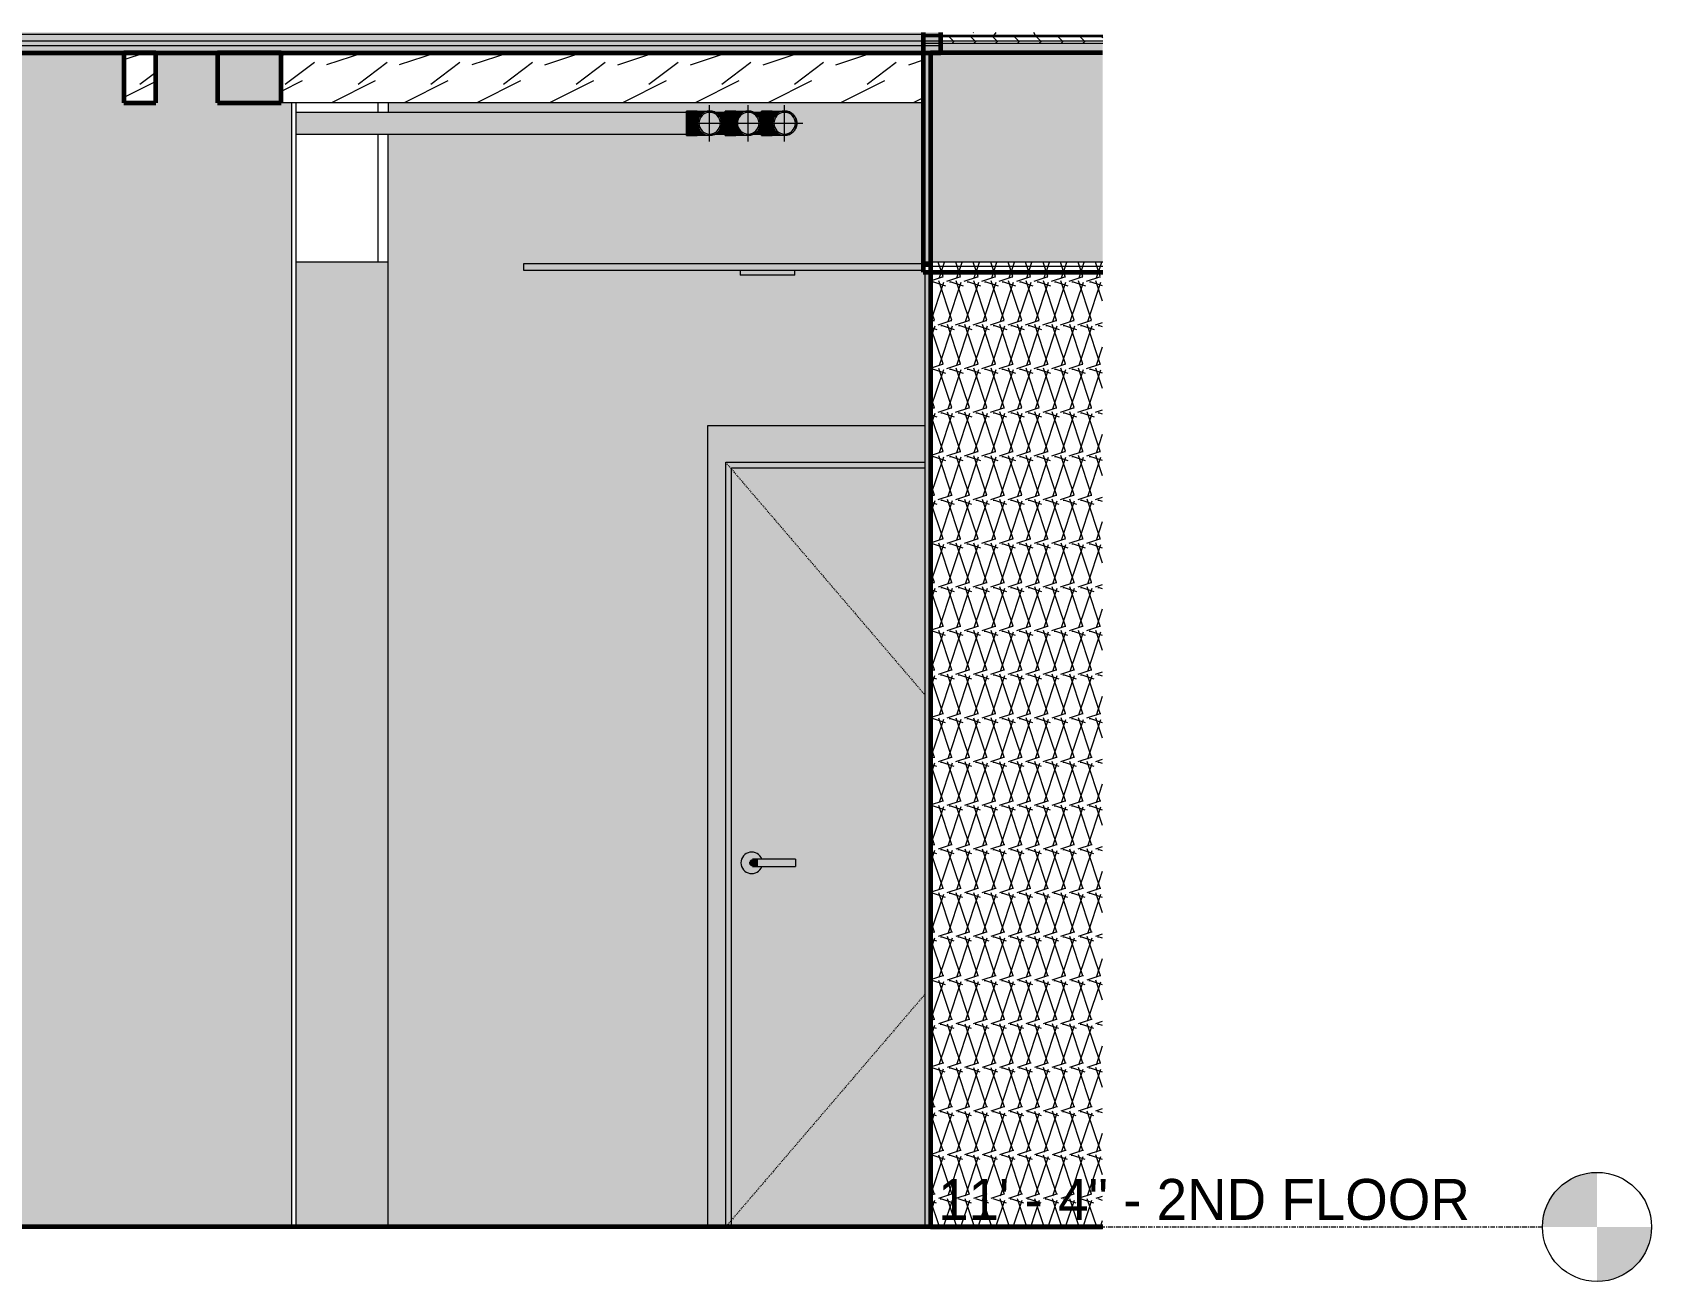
# Model space of a CAD drawing. Header units: inches. Extents: x 2872 to 9394, y -6 to 375.
# Drawn here: x 7487.6 to 7665.6, y 130 to 267.2 of the extents above; entities that cross this region are included whole.
import ezdxf

# ---------------------------------------------------------------- set-up
doc = ezdxf.new("R2010")
doc.units = ezdxf.units.IN
doc.header["$MEASUREMENT"] = 0
doc.linetypes.add('Dash 1_16_', pattern=[0.125, 0.0625, -0.0625])
doc.linetypes.add('Grid Line 1_2_', pattern=[0.875, 0.5, -0.125, 0.125, -0.125])
for name, color, linetype, lineweight in [('0-3', 10, 'Continuous', 9), ('0-4', 90, 'Continuous', 5), ('A-CLNG', 13, 'Continuous', 18), ('A-CLNG-5', 13, 'Continuous', 5), ('A-DOOR', 31, 'Continuous', 18), ('A-DOOR-10', 31, 'Dash 1_16_', 9), ('A-DOOR-9', 31, 'Continuous', 9), ('A-DOOR-FRAM', 31, 'Continuous', 9), ('A-DOOR-FRAM-3', 31, 'Continuous', 18), ('A-FLOR-1', 8, 'Continuous', 5), ('A-FLOR-2', 7, 'Continuous', 60), ('A-FLOR-4', 250, 'Continuous', 18), ('A-FLOR-5', 251, 'Continuous', 5), ('A-FLOR-LEVL', 51, 'Continuous', 9), ('A-FLOR-LEVL-1', 51, 'Grid Line 1_2_', 9), ('A-FLOR-MCUT-1', 250, 'Continuous', 18), ('A-FLOR-PATT-1', 252, 'Continuous', 9), ('A-FLOR-PATT-2', 253, 'Continuous', 9), ('A-FLOR-PATT-3', 10, 'Continuous', 9), ('A-WALL-1', 250, 'Continuous', 18), ('A-WALL-PATT-1', 111, 'Continuous', 9), ('E-LITE-EQPM', 33, 'Continuous', 9), ('I-WALL', 2, 'Continuous', 18), ('I-WALL-1', 2, 'Continuous', 5), ('I-WALL-4', 2, 'Continuous', 60), ('P-PIPE', 3, 'Continuous', 9), ('P-PIPE-1', 3, 'Continuous', 5), ('P-PIPE-CNTR', 3, 'Continuous', 9), ('S-BEAM', 12, 'Continuous', 9), ('S-BEAM-2', 10, 'Continuous', 9), ('S-BEAM-3', 7, 'Continuous', 60), ('S-BEAM-5', 35, 'Continuous', 9)]:
    doc.layers.add(name, color=color, linetype=linetype, lineweight=lineweight)
doc.styles.add('Century Gothic', font='ufonts.com_century-gothic.ttf', dxfattribs={"height": 4.5})
pattern_1 = [(0, (0, 0), (7.68, 1.92), [0.634, -5.126, 0.634, -5.126, -30.72]), (0, (0, 0), (7.68, 1.92), [-11.52, 0.634, -10.886, 0.634, -5.126, -13.44]), (0, (0, 0), (7.68, 1.92), [-28.8, 0.634, -3.206, 0.634, -8.966]), (120, (2.88, 0.96), (-5.5027688, 5.6910751), [0.634, -5.126, 0.634, -5.126, -30.72]), (120, (2.88, 0.96), (-5.5027688, 5.6910751), [-11.52, 0.634, -10.886, 0.634, -5.126, -13.44]), (120, (2.88, 0.96), (-5.5027688, 5.6910751), [-28.8, 0.634, -3.206, 0.634, -8.966]), (240, (3.84, 4.8), (-2.1772312, -7.6110751), [0.634, -5.126, 0.634, -5.126, -30.72]), (240, (3.84, 4.8), (-2.1772312, -7.6110751), [-11.52, 0.634, -10.886, 0.634, -5.126, -13.44]), (240, (3.84, 4.8), (-2.1772312, -7.6110751), [-28.8, 0.634, -3.206, 0.634, -8.966])]
pattern_2 = [(0, (0, 0), (0, 2.399), []), (315, (0, 0), (2.3985062, 0), [3.393, -3.393]), (45, (0, 0), (2.3985062, 0), [3.393, -3.393])]
pattern_3 = [(216.87, (3.199, 7.997), (23.9897714, 15.99364286), [3.998, -35.986]), (206.565, (7.997, 5.598), (-7.9970807, -7.996619), [8.941, -8.941]), (198.435, (7.997, 1.599), (-15.9938446, -7.9970983), [5.058, -20.23])]

# ---------------------------------------------------------------- blocks, each defined once
blk = doc.blocks.new('CTR - 1st Phase - Shell_rvt-6-INTERIOR ELEVATION - CORRIDOR EAST _202_E_ - 2ND FLOOR - WEST WALL')
at = {"layer": 'A-FLOR-1'}
for points in [[(2972.63, 265.75), (3479.22, 265.75), (3479.22, 266), (3481.17, 266), (3481.17, 266.25), (2447.2, 266.25), (2447.2, 265.75), (2964.41, 265.75)], [(3498.96, 266.75), (3498.96, 266.87), (3481.17, 266.87), (3481.17, 266.75)]]:
    blk.add_hatch(color=256, dxfattribs=at).paths.add_polyline_path(points, flags=0)
at = {"layer": 'A-FLOR-5'}
blk.add_hatch(color=256, dxfattribs=at).paths.add_polyline_path([(3480.05, 241.5), (3480.05, 242), (3479.22, 242), (3479.22, 241.5), (3479.42, 241.5)], flags=0)
at = {"layer": 'A-FLOR-PATT-1'}
h = blk.add_hatch(dxfattribs=at)
h.set_pattern_fill('FP_1', color=256, style=0, pattern_type=2)
h.set_pattern_definition([(161.57, (0.24, 0.24), (-1.92045124, 0.00015035), [0, -13.661, 1.517, 0]), (18.43, (-0.24, 0.24), (-1.92045124, -0.00015035), [0, -13.661, 1.517, 0]), (108.43, (0.24, 0.24), (0.95996907, -4.80073665), [4.553, -10.625]), (71.57, (-0.24, 0.24), (0.95996907, 4.80073665), [4.553, -10.625])])
h.paths.add_polyline_path([(3498.96, 242), (3498.96, 266), (3479.22, 266), (3479.22, 242)], flags=0)
h.paths.add_polyline_path([(2446.3, 242), (2447.2, 242), (2447.2, 266), (2446.3, 266), (2446.3, 242.06)], flags=0)
at = {"layer": 'A-FLOR-PATT-2'}
h = blk.add_hatch(dxfattribs=at)
h.set_pattern_fill('FP_2', color=256, style=0, pattern_type=2)
h.set_pattern_definition(pattern_1)
h.paths.add_polyline_path([(2980.85, 266.25), (3481.17, 266.25), (3481.17, 267), (2447.2, 267), (2447.2, 266.25), (2972.63, 266.25)], flags=0)
h = blk.add_hatch(dxfattribs=at)
h.set_pattern_fill('FP_2', color=256, style=0, pattern_type=2)
h.set_pattern_definition(pattern_1)
h.paths.add_polyline_path([(3481.17, 266.87), (3498.96, 266.87), (3498.96, 267.23), (3481.17, 267.23), (3481.17, 266.88)], flags=0)
h = blk.add_hatch(dxfattribs=at)
h.set_pattern_fill('FP_3', color=256, style=0, pattern_type=2)
h.set_pattern_definition(pattern_2)
h.paths.add_polyline_path([(3498.96, 266), (3498.96, 266.75), (3481.17, 266.75), (3481.17, 266)], flags=0)
at = {"layer": 'A-FLOR-PATT-3'}
h = blk.add_hatch(dxfattribs=at)
h.set_pattern_fill('FP_3', color=256, style=0, pattern_type=2)
h.set_pattern_definition(pattern_2)
h.paths.add_polyline_path([(3479.22, 267), (3481.17, 267), (3481.17, 267.23), (2447.2, 267.23), (2447.2, 267), (3466.06, 267)], flags=0)
h = blk.add_hatch(dxfattribs=at)
h.set_pattern_fill('FP_3', color=256, style=0, pattern_type=2)
h.set_pattern_definition(pattern_2)
h.paths.add_polyline_path([(3309.81, 265), (3479.22, 265), (3479.22, 265.75), (2447.2, 265.75), (2447.2, 265), (3304.47, 265)], flags=0)
h = blk.add_hatch(dxfattribs=at)
h.set_pattern_fill('FP_5', color=256, style=0, pattern_type=2)
h.set_pattern_definition([(0, (0, 0), (15.36, 3.84), [0.634, -10.886, 0.634, -10.886, -61.44]), (0, (0, 0), (15.36, 3.84), [-23.04, 0.634, -22.406, 0.634, -10.886, -26.88]), (0, (0, 0), (15.36, 3.84), [-57.6, 0.634, -7.046, 0.634, -18.566]), (120, (5.76, 1.92), (-11.0055376, 11.38215), [0.634, -10.886, 0.634, -10.886, -61.44]), (120, (5.76, 1.92), (-11.0055376, 11.38215), [-23.04, 0.634, -22.406, 0.634, -10.886, -26.88]), (120, (5.76, 1.92), (-11.0055376, 11.38215), [-57.6, 0.634, -7.046, 0.634, -18.566]), (240, (7.68, 9.6), (-4.3544624, -15.22215), [0.634, -10.886, 0.634, -10.886, -61.44]), (240, (7.68, 9.6), (-4.3544624, -15.22215), [-23.04, 0.634, -22.406, 0.634, -10.886, -26.88]), (240, (7.68, 9.6), (-4.3544624, -15.22215), [-57.6, 0.634, -7.046, 0.634, -18.566])])
h.paths.add_polyline_path([(3480.05, 240.87), (3480.05, 241.5), (3479.22, 241.5), (3479.22, 240.87), (3479.42, 240.87)], flags=0)
h = blk.add_hatch(dxfattribs=at)
h.set_pattern_fill('FP_4', color=256, style=0, pattern_type=2)
h.set_pattern_definition([(135, (0, 0), (-2.1213203, -2.1213203), [])])
h.paths.add_polyline_path([(3498.05, 135.97), (3498.96, 135.97), (3498.96, 136), (3203.32, 136), (3203.32, 135.97), (3480.05, 135.97)], flags=0)
at = {"layer": 'A-FLOR-2'}
for p, q in [((3479.22, 267.23), (3479.22, 240.87)), ((3481.17, 265), (3481.17, 267.23)), ((2447.2, 265), (3481.17, 265)), ((3479.22, 240.87), (3498.96, 240.87)), ((3498.96, 136), (3203.32, 136))]:
    blk.add_line(p, q, dxfattribs=at)
at = {"layer": 'A-FLOR-4'}
for p, q in [((3419.28, 259.5), (3419.28, 258.44)), ((3419.28, 256.06), (3419.28, 242))]:
    blk.add_line(p, q, dxfattribs=at)
at = {"layer": 'A-FLOR-MCUT-1'}
for p, q in [((3481.17, 267), (2447.2, 267)), ((3481.17, 266.25), (2447.2, 266.25)), ((3481.17, 265.75), (2447.2, 265.75)), ((3498.96, 266.87), (3479.22, 266.87)), ((3498.96, 266.75), (3479.22, 266.75)), ((3498.96, 266), (3479.22, 266)), ((3498.96, 242), (3479.22, 242)), ((3498.96, 241.5), (3479.22, 241.5))]:
    blk.add_line(p, q, dxfattribs=at)
at = {"layer": 'A-WALL-1'}
blk.add_line((3410.3, 136), (3410.3, 259.5), dxfattribs=at)
blk = doc.blocks.new('LVL-Laminated Veneer Lumber - 4X6 S_ PINE - NO_ 1-V49-INTERIOR ELEVATION - CORRIDOR EAST _202_E_ - 2ND FLOOR - WEST WALL')
at = {"layer": 'S-BEAM'}
h = blk.add_hatch(dxfattribs=at)
h.set_pattern_fill('FP_36', color=256, style=0, pattern_type=2)
h.set_pattern_definition(pattern_3)
h.paths.add_polyline_path([(3391.37, 259.5), (3394.87, 259.5), (3394.87, 265), (3391.37, 265)], flags=0)
at = {"layer": 'S-BEAM-3'}
for p, q in [((3394.87, 265), (3391.37, 265)), ((3391.37, 265), (3391.37, 259.5)), ((3394.87, 259.5), (3394.87, 265)), ((3391.37, 259.5), (3394.87, 259.5))]:
    blk.add_line(p, q, dxfattribs=at)
blk = doc.blocks.new('LVL-Laminated Veneer Lumber - _2_SISTERED 4X6 PINE-2259826-INTERIOR ELEVATION - CORRIDOR EAST _202_E_ - 2ND FLOOR - WEST WALL')
at = {"layer": 'S-BEAM-5'}
blk.add_hatch(color=256, dxfattribs=at).paths.add_polyline_path([(3408.5, 259.5), (3408.67, 259.5), (3408.67, 265), (3401.67, 265), (3401.67, 259.5), (3402.55, 259.5)], flags=0)
at = {"layer": 'S-BEAM-3'}
for p, q in [((3408.67, 265), (3401.67, 265)), ((3401.67, 265), (3401.67, 259.5)), ((3408.67, 259.5), (3408.67, 265)), ((3401.67, 259.5), (3408.67, 259.5))]:
    blk.add_line(p, q, dxfattribs=at)
blk = doc.blocks.new('LVL-Laminated Veneer Lumber - 4X6 S_ PINE - NO_ 1-2391458-INTERIOR ELEVATION - CORRIDOR EAST _202_E_ - 2ND FLOOR - WEST WALL')
at = {"layer": 'S-BEAM-2'}
h = blk.add_hatch(dxfattribs=at)
h.set_pattern_fill('FP_36', color=256, style=0, pattern_type=2)
h.set_pattern_definition(pattern_3)
h.paths.add_polyline_path([(3433.17, 259.5), (3479.22, 259.5), (3479.22, 265), (3408.67, 265), (3408.67, 259.5), (3424.94, 259.5)], flags=0)
blk.add_line((3479.22, 259.5), (3408.67, 259.5), dxfattribs=at)
blk = doc.blocks.new('CTR - 1st Phase - Structure_rvt-6-INTERIOR ELEVATION - CORRIDOR EAST _202_E_ - 2ND FLOOR - WEST WALL')
at = {"layer": '0-3'}
for name in ['LVL-Laminated Veneer Lumber - 4X6 S_ PINE - NO_ 1-V49-INTERIOR ELEVATION - CORRIDOR EAST _202_E_ - 2ND FLOOR - WEST WALL', 'LVL-Laminated Veneer Lumber - _2_SISTERED 4X6 PINE-2259826-INTERIOR ELEVATION - CORRIDOR EAST _202_E_ - 2ND FLOOR - WEST WALL', 'LVL-Laminated Veneer Lumber - 4X6 S_ PINE - NO_ 1-2391458-INTERIOR ELEVATION - CORRIDOR EAST _202_E_ - 2ND FLOOR - WEST WALL']:
    blk.add_blockref(name, (0, 0), dxfattribs=at)
blk = doc.blocks.new('Elbow - PVC - Sch 40 - Standard-2079255-INTERIOR ELEVATION - CORRIDOR EAST _202_E_ - 2ND FLOOR - WEST WALL')
at = {"layer": 'P-PIPE'}
for points in [[(3462.62, 257.25), (3462.62, 258.59), (3461.47, 258.59), (3461.47, 257.25), (3461.96, 257.25)], [(3462.62, 257.25), (3462.66, 257.25), (3462.73, 257.65), (3462.85, 257.94), (3463.05, 258.2), (3463.38, 258.44), (3463.7, 258.56), (3463.92, 258.59), (3462.84, 258.59), (3462.62, 258.59), (3462.62, 257.39)], [(3462.62, 255.91), (3462.62, 257.25), (3461.47, 257.25), (3461.47, 255.91), (3461.95, 255.91)], [(3462.62, 255.91), (3463.92, 255.92), (3463.65, 255.95), (3463.31, 256.1), (3463, 256.36), (3462.82, 256.62), (3462.69, 256.97), (3462.65, 257.25), (3462.62, 257.25), (3462.62, 255.95)]]:
    blk.add_hatch(color=256, dxfattribs=at).paths.add_polyline_path(points, flags=0)
h = blk.add_hatch(color=256, dxfattribs=at)
h.paths.add_polyline_path([(3464, 255.91), (3464.35, 255.95), (3464.69, 256.1), (3464.95, 256.3), (3465.19, 256.63), (3465.3, 256.94), (3465.34, 257.28), (3465.3, 257.6), (3465.15, 257.94), (3464.95, 258.2), (3464.59, 258.45), (3464.31, 258.55), (3463.98, 258.59), (3463.65, 258.55), (3463.31, 258.4), (3463.05, 258.2), (3462.84, 257.92), (3462.7, 257.56), (3462.66, 257.24), (3462.7, 256.9), (3462.85, 256.56), (3463.05, 256.3), (3463.41, 256.05), (3463.69, 255.95)], flags=0)
h.paths.add_polyline_path([(3464, 256.06), (3463.69, 256.1), (3463.35, 256.26), (3463.16, 256.41), (3462.97, 256.66), (3462.85, 256.97), (3462.81, 257.25), (3462.85, 257.56), (3462.98, 257.85), (3463.16, 258.09), (3463.41, 258.28), (3463.69, 258.4), (3464.01, 258.44), (3464.31, 258.4), (3464.63, 258.25), (3464.84, 258.09), (3465.03, 257.84), (3465.15, 257.56), (3465.19, 257.25), (3465.15, 256.94), (3464.99, 256.61), (3464.84, 256.41), (3464.59, 256.22), (3464.31, 256.1), (3464.01, 256.06)], flags=0)
for p, q in [((3462.62, 258.59), (3461.47, 258.59)), ((3461.47, 257.25), (3461.47, 258.59)), ((3461.47, 255.91), (3461.47, 257.25)), ((3461.47, 255.91), (3462.62, 255.91))]:
    blk.add_line(p, q, dxfattribs=at)
at = {"layer": 'P-PIPE', "flags": 128}
for points in [[(3462.62, 258.59), (3462.68, 258.59), (3462.73, 258.59), (3462.79, 258.59), (3462.84, 258.59), (3462.9, 258.59), (3462.95, 258.59), (3463, 258.59), (3463.06, 258.59), (3463.11, 258.59), (3463.16, 258.59), (3463.21, 258.59), (3463.26, 258.59), (3463.31, 258.59), (3463.36, 258.59), (3463.4, 258.59), (3463.45, 258.59), (3463.49, 258.59), (3463.53, 258.59), (3463.57, 258.59), (3463.61, 258.59), (3463.65, 258.59), (3463.68, 258.59), (3463.72, 258.59), (3463.75, 258.59), (3463.78, 258.59), (3463.81, 258.59), (3463.84, 258.59), (3463.86, 258.59), (3463.89, 258.59), (3463.91, 258.59), (3463.93, 258.59), (3463.94, 258.59), (3463.96, 258.59), (3463.97, 258.59), (3463.98, 258.59), (3463.99, 258.59), (3463.99, 258.59), (3464, 258.59), (3464, 258.59), (3464, 258.59)], [(3464.01, 258.59), (3464.05, 258.59), (3464.11, 258.59), (3464.16, 258.58), (3464.21, 258.58), (3464.27, 258.57), (3464.32, 258.56), (3464.37, 258.54), (3464.42, 258.53), (3464.47, 258.51), (3464.52, 258.49), (3464.57, 258.47), (3464.62, 258.44), (3464.67, 258.42), (3464.71, 258.39), (3464.76, 258.36), (3464.8, 258.33), (3464.85, 258.3), (3464.89, 258.26), (3464.93, 258.22), (3464.96, 258.19), (3465, 258.15), (3465.04, 258.11), (3465.07, 258.06), (3465.1, 258.02), (3465.13, 257.98), (3465.16, 257.93), (3465.19, 257.88), (3465.21, 257.84), (3465.23, 257.79), (3465.25, 257.74), (3465.27, 257.69), (3465.29, 257.64), (3465.3, 257.58), (3465.31, 257.53), (3465.32, 257.48), (3465.33, 257.43), (3465.34, 257.37), (3465.34, 257.32), (3465.34, 257.26), (3465.34, 257.25)], [(3465.34, 257.25), (3465.34, 257.2), (3465.34, 257.14), (3465.33, 257.09), (3465.33, 257.04), (3465.32, 256.98), (3465.31, 256.93), (3465.29, 256.88), (3465.28, 256.83), (3465.26, 256.78), (3465.24, 256.73), (3465.22, 256.68), (3465.19, 256.63), (3465.17, 256.58), (3465.14, 256.54), (3465.11, 256.49), (3465.08, 256.45), (3465.05, 256.4), (3465.01, 256.36), (3464.97, 256.32), (3464.94, 256.29), (3464.9, 256.25), (3464.86, 256.21), (3464.81, 256.18), (3464.77, 256.15), (3464.73, 256.12), (3464.68, 256.09), (3464.63, 256.06), (3464.59, 256.04), (3464.54, 256.02), (3464.49, 256), (3464.44, 255.98), (3464.39, 255.96), (3464.33, 255.95), (3464.28, 255.94), (3464.23, 255.93), (3464.18, 255.92), (3464.12, 255.91), (3464.07, 255.91), (3464.01, 255.91), (3464.01, 255.91)], [(3464, 255.91), (3464, 255.91), (3464, 255.91), (3463.99, 255.91), (3463.98, 255.91), (3463.97, 255.91), (3463.96, 255.91), (3463.95, 255.91), (3463.93, 255.91), (3463.91, 255.91), (3463.89, 255.91), (3463.87, 255.91), (3463.84, 255.91), (3463.82, 255.91), (3463.79, 255.91), (3463.76, 255.91), (3463.73, 255.91), (3463.69, 255.91), (3463.66, 255.91), (3463.62, 255.91), (3463.58, 255.91), (3463.54, 255.91), (3463.5, 255.91), (3463.46, 255.91), (3463.41, 255.91), (3463.37, 255.91), (3463.32, 255.91), (3463.27, 255.91), (3463.22, 255.91), (3463.17, 255.91), (3463.12, 255.91), (3463.07, 255.91), (3463.02, 255.91), (3462.97, 255.91), (3462.91, 255.91), (3462.86, 255.91), (3462.8, 255.91), (3462.75, 255.91), (3462.69, 255.91), (3462.64, 255.91), (3462.62, 255.91)]]:
    blk.add_lwpolyline(points, dxfattribs=at)
at = {"layer": 'P-PIPE'}
for start, end in [(0, 180), (180, 0)]:
    blk.add_arc((3464, 257.25), 1.34, start, end, dxfattribs=at)
blk = doc.blocks.new('Elbow - PVC - Sch 40 - Standard-V36-INTERIOR ELEVATION - CORRIDOR EAST _202_E_ - 2ND FLOOR - WEST WALL')
at = {"layer": 'P-PIPE'}
for points in [[(3457.47, 257.25), (3458.62, 257.25), (3458.62, 258.59), (3457.47, 258.59), (3457.47, 257.56)], [(3458.62, 257.25), (3458.66, 257.25), (3458.73, 257.65), (3458.87, 257.96), (3459.05, 258.2), (3459.38, 258.44), (3459.69, 258.56), (3459.9, 258.59), (3458.84, 258.59), (3458.62, 258.59), (3458.62, 257.33)], [(3458.62, 255.91), (3458.62, 257.25), (3457.47, 257.25), (3457.47, 255.91), (3457.84, 255.91)], [(3458.62, 255.91), (3459.9, 255.92), (3459.61, 255.97), (3459.31, 256.1), (3459, 256.36), (3458.8, 256.66), (3458.69, 256.97), (3458.65, 257.25), (3458.62, 257.25), (3458.62, 255.95)]]:
    blk.add_hatch(color=256, dxfattribs=at).paths.add_polyline_path(points, flags=0)
h = blk.add_hatch(color=256, dxfattribs=at)
h.paths.add_polyline_path([(3460, 255.91), (3460.35, 255.95), (3460.69, 256.1), (3460.95, 256.3), (3461.2, 256.66), (3461.31, 256.97), (3461.34, 257.25), (3461.27, 257.66), (3461.15, 257.94), (3460.92, 258.22), (3460.59, 258.45), (3460.31, 258.55), (3459.98, 258.59), (3459.65, 258.55), (3459.31, 258.4), (3459.05, 258.2), (3458.8, 257.84), (3458.7, 257.56), (3458.66, 257.24), (3458.7, 256.9), (3458.87, 256.53), (3459.12, 256.25), (3459.41, 256.05), (3459.69, 255.95), (3459.9, 255.92)], flags=0)
h.paths.add_polyline_path([(3460, 256.06), (3459.69, 256.1), (3459.35, 256.26), (3459.16, 256.41), (3458.97, 256.66), (3458.85, 256.97), (3458.81, 257.25), (3458.87, 257.59), (3458.97, 257.84), (3459.16, 258.09), (3459.41, 258.28), (3459.69, 258.4), (3460, 258.44), (3460.31, 258.4), (3460.63, 258.25), (3460.84, 258.09), (3461.03, 257.84), (3461.15, 257.56), (3461.19, 257.25), (3461.15, 256.94), (3460.99, 256.61), (3460.84, 256.41), (3460.59, 256.22), (3460.31, 256.1), (3460, 256.06)], flags=0)
for p, q in [((3458.62, 258.59), (3457.47, 258.59)), ((3457.47, 257.25), (3457.47, 258.59)), ((3457.47, 255.91), (3457.47, 257.25)), ((3457.47, 255.91), (3458.62, 255.91))]:
    blk.add_line(p, q, dxfattribs=at)
at = {"layer": 'P-PIPE', "flags": 128}
for points in [[(3458.62, 258.59), (3458.68, 258.59), (3458.73, 258.59), (3458.79, 258.59), (3458.84, 258.59), (3458.9, 258.59), (3458.95, 258.59), (3459, 258.59), (3459.06, 258.59), (3459.11, 258.59), (3459.16, 258.59), (3459.21, 258.59), (3459.26, 258.59), (3459.31, 258.59), (3459.36, 258.59), (3459.4, 258.59), (3459.45, 258.59), (3459.49, 258.59), (3459.53, 258.59), (3459.57, 258.59), (3459.61, 258.59), (3459.65, 258.59), (3459.68, 258.59), (3459.72, 258.59), (3459.75, 258.59), (3459.78, 258.59), (3459.81, 258.59), (3459.84, 258.59), (3459.86, 258.59), (3459.89, 258.59), (3459.91, 258.59), (3459.93, 258.59), (3459.94, 258.59), (3459.96, 258.59), (3459.97, 258.59), (3459.98, 258.59), (3459.99, 258.59), (3459.99, 258.59), (3460, 258.59), (3460, 258.59), (3460, 258.59)], [(3460, 258.59), (3460.05, 258.59), (3460.11, 258.59), (3460.16, 258.58), (3460.21, 258.58), (3460.27, 258.57), (3460.32, 258.56), (3460.37, 258.54), (3460.42, 258.53), (3460.47, 258.51), (3460.52, 258.49), (3460.57, 258.47), (3460.62, 258.44), (3460.67, 258.42), (3460.71, 258.39), (3460.76, 258.36), (3460.8, 258.33), (3460.85, 258.3), (3460.89, 258.26), (3460.93, 258.22), (3460.96, 258.19), (3461, 258.15), (3461.04, 258.11), (3461.07, 258.06), (3461.1, 258.02), (3461.13, 257.98), (3461.16, 257.93), (3461.19, 257.88), (3461.21, 257.84), (3461.23, 257.79), (3461.25, 257.74), (3461.27, 257.69), (3461.29, 257.64), (3461.3, 257.58), (3461.31, 257.53), (3461.32, 257.48), (3461.33, 257.43), (3461.34, 257.37), (3461.34, 257.32), (3461.34, 257.26), (3461.34, 257.25)], [(3461.34, 257.25), (3461.34, 257.2), (3461.34, 257.14), (3461.33, 257.09), (3461.33, 257.04), (3461.32, 256.98), (3461.31, 256.93), (3461.29, 256.88), (3461.28, 256.83), (3461.26, 256.78), (3461.24, 256.73), (3461.22, 256.68), (3461.19, 256.63), (3461.17, 256.58), (3461.14, 256.54), (3461.11, 256.49), (3461.08, 256.45), (3461.05, 256.4), (3461.01, 256.36), (3460.97, 256.32), (3460.94, 256.29), (3460.9, 256.25), (3460.86, 256.21), (3460.81, 256.18), (3460.77, 256.15), (3460.73, 256.12), (3460.68, 256.09), (3460.63, 256.06), (3460.59, 256.04), (3460.54, 256.02), (3460.49, 256), (3460.44, 255.98), (3460.39, 255.96), (3460.33, 255.95), (3460.28, 255.94), (3460.23, 255.93), (3460.18, 255.92), (3460.12, 255.91), (3460.07, 255.91), (3460.01, 255.91), (3460, 255.91)], [(3460, 255.91), (3460, 255.91), (3460, 255.91), (3459.99, 255.91), (3459.98, 255.91), (3459.97, 255.91), (3459.96, 255.91), (3459.95, 255.91), (3459.93, 255.91), (3459.91, 255.91), (3459.89, 255.91), (3459.87, 255.91), (3459.84, 255.91), (3459.82, 255.91), (3459.79, 255.91), (3459.76, 255.91), (3459.73, 255.91), (3459.69, 255.91), (3459.66, 255.91), (3459.62, 255.91), (3459.58, 255.91), (3459.54, 255.91), (3459.5, 255.91), (3459.46, 255.91), (3459.41, 255.91), (3459.37, 255.91), (3459.32, 255.91), (3459.27, 255.91), (3459.22, 255.91), (3459.17, 255.91), (3459.12, 255.91), (3459.07, 255.91), (3459.02, 255.91), (3458.97, 255.91), (3458.91, 255.91), (3458.86, 255.91), (3458.8, 255.91), (3458.75, 255.91), (3458.69, 255.91), (3458.64, 255.91), (3458.62, 255.91)]]:
    blk.add_lwpolyline(points, dxfattribs=at)
at = {"layer": 'P-PIPE'}
for start, end in [(0, 180), (180, 0)]:
    blk.add_arc((3460, 257.25), 1.34, start, end, dxfattribs=at)
blk = doc.blocks.new('HOLLOW METAL - UNIT DOOR-V37-INTERIOR ELEVATION - CORRIDOR EAST _202_E_ - 2ND FLOOR - WEST WALL')
at = {"layer": 'A-DOOR'}
h = blk.add_hatch(color=256, dxfattribs=at)
h.paths.add_polyline_path([(3458.15, 136), (3479.42, 136), (3479.42, 219.38), (3458.15, 219.38), (3458.15, 168.79)], flags=0)
h.paths.add_polyline_path([(3460.38, 174.82), (3460.07, 174.86), (3459.79, 174.98), (3459.54, 175.16), (3459.36, 175.41), (3459.24, 175.69), (3459.2, 176), (3459.24, 176.31), (3459.36, 176.59), (3459.54, 176.84), (3459.79, 177.02), (3460.07, 177.14), (3460.38, 177.18), (3460.68, 177.14), (3461.01, 176.99), (3461.21, 176.84), (3461.4, 176.59), (3461.48, 176.39), (3465.2, 176.38), (3465.2, 175.61), (3461.48, 175.61), (3461.4, 175.41), (3461.21, 175.16), (3460.92, 174.96), (3460.68, 174.86)], flags=0)
h = blk.add_hatch(color=256, dxfattribs=at)
h.paths.add_polyline_path([(3460.2, 175.72), (3460.11, 175.88), (3460.1, 175.9), (3460.08, 176), (3460.11, 176.14), (3460.18, 176.25), (3460.19, 176.25), (3460.14, 175.99), (3460.19, 175.75)], flags=0)
h.paths.add_polyline_path([(3460.38, 174.82), (3460.68, 174.86), (3460.97, 174.98), (3461.21, 175.16), (3461.4, 175.41), (3461.48, 175.61), (3460.36, 175.62), (3460.22, 175.71), (3460.2, 175.75), (3460.14, 176.01), (3460.22, 176.29), (3460.32, 176.36), (3460.39, 176.38), (3460.57, 176.38), (3460.66, 176.38), (3461.48, 176.39), (3461.4, 176.59), (3461.21, 176.84), (3460.97, 177.02), (3460.68, 177.14), (3460.38, 177.18), (3460.07, 177.14), (3459.75, 176.99), (3459.54, 176.84), (3459.36, 176.59), (3459.24, 176.31), (3459.2, 176), (3459.24, 175.69), (3459.36, 175.41), (3459.54, 175.16), (3459.79, 174.98), (3460.07, 174.86)], flags=0)
h = blk.add_hatch(color=256, dxfattribs=at)
h.paths.add_polyline_path([(3460.2, 176.28), (3460.11, 176.13), (3460.1, 176.1), (3460.1, 176), (3460.13, 176), (3460.19, 176.25)], flags=0)
h.paths.add_polyline_path([(3460.88, 176), (3461.07, 176), (3461.07, 176.39), (3461.03, 176.38), (3460.46, 176.38), (3460.48, 176.39), (3460.32, 176.36), (3460.22, 176.29), (3460.2, 176.25), (3460.13, 176), (3460.83, 176)], flags=0)
for points in [[(3465.2, 176), (3465.2, 176.39), (3461.07, 176.38), (3461.07, 176), (3461.95, 176)], [(3461.07, 175.61), (3461.07, 176), (3460.08, 176), (3460.13, 175.83), (3460.18, 175.75), (3460.23, 175.7), (3460.33, 175.64), (3460.41, 175.62), (3460.58, 175.61), (3460.65, 175.62), (3461.03, 175.62)], [(3461.72, 175.61), (3465.2, 175.62), (3465.2, 176), (3461.07, 176), (3461.07, 175.61), (3461.56, 175.61)]]:
    blk.add_hatch(color=256, dxfattribs=at).paths.add_polyline_path(points, flags=0)
at = {"layer": 'A-DOOR-FRAM-3'}
for points in [[(3455.52, 136), (3457.52, 136), (3457.52, 220), (3479.42, 220), (3479.42, 224), (3455.52, 224), (3455.52, 168.79)], [(3457.52, 136), (3458.15, 136), (3458.15, 219.38), (3479.42, 219.38), (3479.42, 220), (3457.52, 220), (3457.52, 168.79)]]:
    blk.add_hatch(color=256, dxfattribs=at).paths.add_polyline_path(points, flags=0)
at = {"layer": 'A-DOOR-10'}
for p, q in [((3457.52, 220), (3479.42, 194.45)), ((3479.42, 161.55), (3457.52, 136))]:
    blk.add_line(p, q, dxfattribs=at)
at = {"layer": 'A-DOOR-9'}
for p, q in [((3465.2, 176.39), (3461.07, 176.39)), ((3465.2, 176.39), (3465.2, 176)), ((3461.07, 175.61), (3465.2, 175.61)), ((3465.2, 176), (3465.2, 175.61))]:
    blk.add_line(p, q, dxfattribs=at)
at = {"layer": 'A-DOOR-9', "flags": 128}
for points in [[(3461.07, 176.39), (3461.04, 176.39), (3461.02, 176.39), (3461, 176.39), (3460.97, 176.39), (3460.95, 176.39), (3460.93, 176.39), (3460.9, 176.39), (3460.88, 176.39), (3460.86, 176.39), (3460.84, 176.39), (3460.82, 176.39), (3460.79, 176.39), (3460.77, 176.39), (3460.75, 176.39), (3460.73, 176.39), (3460.71, 176.39), (3460.7, 176.39), (3460.68, 176.39), (3460.66, 176.39), (3460.64, 176.39), (3460.63, 176.39), (3460.61, 176.39), (3460.6, 176.39), (3460.58, 176.39), (3460.57, 176.39), (3460.56, 176.39), (3460.55, 176.39), (3460.54, 176.39), (3460.53, 176.39), (3460.52, 176.39), (3460.51, 176.39), (3460.5, 176.39), (3460.5, 176.39), (3460.49, 176.39), (3460.49, 176.39), (3460.48, 176.39), (3460.48, 176.39), (3460.48, 176.39), (3460.48, 176.39)], [(3460.48, 175.61), (3460.48, 175.61), (3460.48, 175.61), (3460.48, 175.61), (3460.48, 175.61), (3460.49, 175.61), (3460.49, 175.61), (3460.5, 175.61), (3460.51, 175.61), (3460.51, 175.61), (3460.52, 175.61), (3460.53, 175.61), (3460.54, 175.61), (3460.55, 175.61), (3460.57, 175.61), (3460.58, 175.61), (3460.59, 175.61), (3460.61, 175.61), (3460.62, 175.61), (3460.64, 175.61), (3460.66, 175.61), (3460.67, 175.61), (3460.69, 175.61), (3460.71, 175.61), (3460.73, 175.61), (3460.75, 175.61), (3460.77, 175.61), (3460.79, 175.61), (3460.81, 175.61), (3460.83, 175.61), (3460.85, 175.61), (3460.88, 175.61), (3460.9, 175.61), (3460.92, 175.61), (3460.94, 175.61), (3460.97, 175.61), (3460.99, 175.61), (3461.01, 175.61), (3461.04, 175.61), (3461.06, 175.61), (3461.07, 175.61)]]:
    blk.add_lwpolyline(points, dxfattribs=at)
at = {"layer": 'A-DOOR-9'}
for start, end in [(19.6343, 180), (180, 340.4367)]:
    blk.add_arc((3460.38, 176), 1.18, start, end, dxfattribs=at)
at = {"layer": 'A-DOOR-FRAM'}
for p, q in [((3479.42, 224), (3455.52, 224)), ((3455.52, 224), (3455.52, 136)), ((3457.52, 220), (3479.42, 220)), ((3457.52, 136), (3457.52, 220)), ((3458.15, 219.38), (3479.42, 219.38)), ((3458.15, 136), (3458.15, 219.38))]:
    blk.add_line(p, q, dxfattribs=at)
blk = doc.blocks.new('265000 - Lighting - Puck Light - 6_-2282971-INTERIOR ELEVATION - CORRIDOR EAST _202_E_ - 2ND FLOOR - WEST WALL')
at = {"layer": 'E-LITE-EQPM'}
for points in [[(3459.99, 240.57), (3462.11, 240.57), (3462.11, 241.07), (3459.11, 241.07), (3459.11, 240.57), (3459.51, 240.57)], [(3462.11, 240.57), (3465.11, 240.57), (3465.11, 241.07), (3462.11, 241.07)]]:
    blk.add_hatch(color=256, dxfattribs=at).paths.add_polyline_path(points, flags=0)
for p, q in [((3459.11, 241.07), (3459.11, 240.57)), ((3462.11, 240.57), (3459.11, 240.57)), ((3465.11, 240.57), (3462.11, 240.57)), ((3465.11, 240.57), (3465.11, 241.07))]:
    blk.add_line(p, q, dxfattribs=at)
blk = doc.blocks.new('Level - Level Head - Circle-50818-INTERIOR ELEVATION - CORRIDOR EAST _202_E_ - 2ND FLOOR - WEST WALL')
at = {"layer": 'A-FLOR-LEVL'}
h = blk.add_hatch(color=256, dxfattribs=at)
edge = h.paths.add_edge_path(flags=0)
edge.add_line((3553.3, 136), (3547.3, 136))
edge.add_arc((3553.3, 136), 6, 90, 180, ccw=False)
edge.add_line((3553.3, 142), (3553.3, 136))
h = blk.add_hatch(color=256, dxfattribs=at)
edge = h.paths.add_edge_path(flags=0)
edge.add_line((3553.3, 130), (3553.3, 136))
edge.add_line((3553.3, 136), (3559.3, 136))
edge.add_arc((3553.3, 136), 6, 270, 360, ccw=False)
blk.add_circle((3553.3, 136), 6, dxfattribs=at)

msp = doc.modelspace()

# ---------------------------------------------------------------- hatches: boundary and pattern name
at = {"layer": 'A-CLNG-5'}
msp.add_hatch(color=256, dxfattribs=at).paths.add_polyline_path([(7572.34031, 241.075), (7585.50114, 241.075), (7585.50114, 241.825), (7541.60114, 241.825), (7541.60114, 241.075), (7555.89256, 241.075)], flags=0)
at = {"layer": 'A-WALL-PATT-1'}
h = msp.add_hatch(dxfattribs=at)
h.set_pattern_fill('FP_1', color=256, style=0, pattern_type=2)
h.set_pattern_definition([(161.57, (4106.5174, 0.24), (-1.92045124, 0.00015035), [0, -13.661, 1.517, 0]), (18.43, (4106.0374, 0.24), (-1.92045124, -0.00015035), [0, -13.661, 1.517, 0]), (108.43, (4106.5174, 0.24), (0.95996907, -4.80073665), [4.553, -10.625]), (71.57, (4106.0374, 0.24), (0.95996907, 4.80073665), [4.553, -10.625])])
h.paths.add_polyline_path([(7586.32614, 136), (7605.23581, 136), (7605.23581, 242), (7586.32614, 242), (7586.32614, 201.60013)], flags=0)
at = {"layer": 'I-WALL'}
msp.add_hatch(color=256, dxfattribs=at).paths.add_polyline_path([(7585.70114, 136), (7586.32614, 136), (7586.32614, 240.875), (7585.70114, 240.875), (7585.70114, 201.60013)], flags=0)
at = {"layer": 'I-WALL-1'}
h = msp.add_hatch(color=256, dxfattribs=at)
h.paths.add_polyline_path([(7380.57614, 136), (7508.82614, 136), (7508.82614, 259.5), (7507.95114, 259.5), (7507.95114, 265), (7501.15114, 265), (7501.15114, 259.5), (7497.65114, 259.5), (7497.65114, 265), (7469.15114, 265), (7469.15114, 259.5), (7465.65114, 259.5), (7465.65114, 265), (7437.15114, 265), (7437.15114, 259.5), (7433.65114, 259.5), (7433.65114, 265), (7405.15114, 265), (7405.15114, 259.5), (7401.65114, 259.5), (7401.65114, 265), (7380.57614, 265), (7380.57614, 201.60013)], flags=0)
h.paths.add_polyline_path([(7448.14493, 251.34603), (7448.08998, 251.35828), (7447.80343, 251.39318), (7447.34291, 251.54609), (7447.01814, 251.75199), (7446.8264, 251.91433), (7446.54386, 252.2557), (7446.37421, 252.61569), (7446.29395, 252.87045), (7446.26426, 253.04293), (7446.23004, 253.79542), (7446.20522, 255.54198), (7446.17759, 256.90649), (7446.16156, 257.71875), (7446.10114, 257.71875), (7446.10114, 258.34375), (7446.13239, 258.34375), (7446.13239, 258.40625), (7446.10114, 258.40625), (7446.12028, 260.03125), (7446.16364, 260.03125), (7446.16364, 260.15625), (7445.453, 260.15625), (7445.46769, 260.34375), (7450.94928, 260.34375), (7450.93459, 260.15625), (7450.23864, 260.15625), (7450.23864, 260.03125), (7450.30114, 260.03125), (7450.30114, 258.40625), (7450.26989, 258.40625), (7450.26989, 258.34375), (7450.30114, 258.34375), (7450.30114, 257.71875), (7450.23767, 257.71875), (7450.1845, 254.66251), (7450.17694, 254.22107), (7450.14732, 253.16994), (7450.10833, 252.87045), (7450.0831, 252.75075), (7449.85842, 252.2557), (7449.65024, 251.99588), (7449.45463, 251.79971), (7448.98219, 251.51067), (7448.6227, 251.39854), (7448.40288, 251.35552), (7448.20114, 251.3481)], flags=0)
h.paths.add_polyline_path([(7448.15426, 251.58484), (7448.15426, 251.81963), (7447.77958, 251.87884), (7447.44113, 252.00495), (7447.34291, 252.06535), (7447.01814, 252.3815), (7446.76732, 252.65547), (7446.58238, 253.18964), (7446.4926, 253.18744), (7446.70968, 252.42198), (7447.34291, 251.79971), (7448.12983, 251.59131)], flags=0)
h.paths.add_polyline_path([(7448.24801, 251.58484), (7449.07038, 251.81054), (7449.70164, 252.45386), (7449.89756, 253.18964), (7449.77518, 253.18134), (7449.60302, 252.60861), (7449.34, 252.33787), (7448.97581, 252.01233), (7448.66968, 251.89266), (7448.43385, 251.83873), (7448.24801, 251.79971), (7448.24801, 251.58738)], flags=0)
h.paths.add_polyline_path([(7446.51979, 253.28339), (7446.58238, 253.29918), (7446.55113, 253.46485), (7446.55113, 254.81464), (7446.4406, 254.81464), (7446.48592, 253.28339)], flags=0)
h.paths.add_polyline_path([(7449.85235, 253.28339), (7449.93495, 253.28339), (7449.95276, 254.81464), (7449.85115, 254.81464), (7449.85115, 253.46485), (7449.8199, 253.28339), (7449.85115, 253.28339)], flags=0)
h.paths.add_polyline_path([(7446.55113, 254.90839), (7446.5316, 256.43964), (7446.41223, 256.43964), (7446.44952, 254.90839), (7446.52615, 254.90839)], flags=0)
h.paths.add_polyline_path([(7449.96332, 254.90839), (7449.97781, 256.43964), (7449.85115, 256.42148), (7449.85115, 254.90839), (7449.95276, 254.90839)], flags=0)
h.paths.add_polyline_path([(7446.53307, 256.53339), (7446.55113, 256.55369), (7446.55113, 257.49297), (7446.43302, 257.49297), (7446.43302, 257.71875), (7446.38991, 257.71875), (7446.42446, 256.53339), (7446.5316, 256.53339)], flags=0)
h.paths.add_polyline_path([(7449.86921, 256.53339), (7449.99168, 256.53339), (7450.01017, 257.71875), (7449.96925, 257.71875), (7449.96925, 257.49297), (7449.85115, 257.49297), (7449.85115, 256.53339)], flags=0)
for points in [[(7516.07614, 136), (7516.07614, 259.5), (7508.82614, 259.5), (7508.82614, 136), (7515.95114, 136)], [(7526.68405, 136), (7526.68405, 242), (7516.57614, 242), (7516.57614, 136)]]:
    msp.add_hatch(color=256, dxfattribs=at).paths.add_polyline_path(points, flags=0)
h = msp.add_hatch(color=256, dxfattribs=at)
h.paths.add_polyline_path([(7561.95476, 258.59381), (7561.60797, 258.52242), (7561.72741, 258.5551), (7561.77179, 258.56266)], flags=0)
h.paths.add_polyline_path([(7566.1974, 258.59381), (7565.85061, 258.52242), (7565.97005, 258.5551), (7566.17241, 258.58955)], flags=0)
h.paths.add_polyline_path([(7570.1974, 258.59381), (7569.85061, 258.52242), (7569.97005, 258.5551), (7569.98666, 258.55793)], flags=0)
h.paths.add_polyline_path([(7526.68405, 136), (7561.80114, 136), (7561.80114, 224), (7585.70114, 224), (7585.70114, 240.875), (7585.50114, 240.875), (7585.50114, 241.075), (7571.38864, 241.075), (7571.38864, 240.575), (7565.38864, 240.575), (7565.38864, 241.075), (7541.60114, 241.075), (7541.60114, 241.825), (7585.50114, 241.825), (7585.50114, 259.5), (7526.68405, 259.5), (7526.68405, 258.4375), (7559.50351, 258.4375), (7559.50351, 258.594), (7562.06047, 258.59062), (7562.38261, 258.5482), (7562.70676, 258.4375), (7563.74615, 258.4375), (7563.74615, 258.594), (7566.2774, 258.594), (7566.62525, 258.5482), (7566.9494, 258.4375), (7567.74615, 258.4375), (7567.74615, 258.594), (7570.28434, 258.59309), (7570.62525, 258.5482), (7570.97143, 258.39704), (7571.22775, 258.20035), (7571.4649, 257.86512), (7571.58094, 257.55735), (7571.61778, 257.22247), (7571.57561, 256.90215), (7571.42444, 256.55597), (7571.22775, 256.29965), (7570.89252, 256.0625), (7570.58475, 255.94646), (7570.19694, 255.90622), (7567.74615, 255.906), (7567.74615, 256.0625), (7566.89252, 256.0625), (7566.58475, 255.94646), (7566.17241, 255.90622), (7563.74615, 255.906), (7563.74615, 256.0625), (7562.64988, 256.0625), (7562.34211, 255.94646), (7561.9543, 255.90622), (7559.50351, 255.906), (7559.50351, 256.0625), (7526.68405, 256.0625), (7526.68405, 149.5)], flags=0)
at = {"layer": 'P-PIPE'}
for points in [[(7562.03476, 256.0625), (7562.34253, 256.10314), (7562.6288, 256.22182), (7562.87458, 256.41054), (7563.08845, 256.7173), (7563.18567, 256.97207), (7563.22226, 257.25), (7563.1817, 257.55752), (7563.06303, 257.84393), (7562.87422, 258.08986), (7562.62817, 258.27855), (7562.34165, 258.3971), (7562.03476, 258.4375), (7561.72741, 258.39704), (7561.44101, 258.27841), (7561.19507, 258.08969), (7561.00636, 257.84375), (7560.8876, 257.55642), (7560.84726, 257.25), (7560.88772, 256.94265), (7561.03248, 256.6222), (7561.19507, 256.41031), (7561.44101, 256.22159), (7561.72741, 256.10296), (7562.0342, 256.06257)], [(7566.2774, 256.0625), (7566.5851, 256.10311), (7566.87138, 256.22177), (7567.11719, 256.41047), (7567.30586, 256.65638), (7567.42831, 256.97207), (7567.4649, 257.25), (7567.42438, 257.55745), (7567.30572, 257.84386), (7567.11693, 258.08981), (7566.87089, 258.27852), (7566.58437, 258.39709), (7566.2774, 258.4375), (7565.97005, 258.39704), (7565.68365, 258.27841), (7565.43771, 258.08969), (7565.249, 257.84375), (7565.13025, 257.5565), (7565.0899, 257.25), (7565.14442, 256.90872), (7565.249, 256.65625), (7565.43771, 256.41031), (7565.68365, 256.22159), (7565.97005, 256.10296), (7566.27692, 256.06256)], [(7570.2774, 256.0625), (7570.58475, 256.10296), (7570.87115, 256.22159), (7571.11709, 256.41031), (7571.30581, 256.65625), (7571.42444, 256.94265), (7571.4649, 257.25), (7571.42444, 257.55735), (7571.30581, 257.84375), (7571.11709, 258.08969), (7570.87115, 258.27841), (7570.58475, 258.39704), (7570.2774, 258.4375), (7569.97005, 258.39704), (7569.68365, 258.27841), (7569.43771, 258.08969), (7569.249, 257.84375), (7569.13037, 257.55735), (7569.0899, 257.25), (7569.13037, 256.94265), (7569.25636, 256.64665), (7569.43771, 256.41031), (7569.68365, 256.22159), (7569.97005, 256.10296)]]:
    msp.add_hatch(color=256, dxfattribs=at).paths.add_polyline_path(points, flags=0)
at = {"layer": 'P-PIPE-1'}
for points in [[(7533.32204, 257.25), (7559.50351, 257.25), (7559.50351, 258.4375), (7516.57614, 258.4375), (7516.57614, 257.25), (7533.27691, 257.25)], [(7563.37876, 257.25), (7563.74615, 257.25), (7563.74615, 258.4375), (7562.68111, 258.42456), (7562.72879, 258.39704), (7562.98511, 258.20035), (7563.23111, 257.84375), (7563.33832, 257.55721)], [(7567.6214, 257.25), (7567.74615, 257.25), (7567.74615, 258.4375), (7566.92375, 258.42456), (7566.97143, 258.39704), (7567.22775, 258.20035), (7567.47375, 257.84375), (7567.58095, 257.55729)], [(7535.33288, 256.0625), (7559.50351, 256.0625), (7559.50351, 257.25), (7516.57614, 257.25), (7516.57614, 256.0625), (7534.33915, 256.0625)], [(7562.64988, 256.0625), (7563.74615, 256.0625), (7563.74615, 257.25), (7563.37876, 257.25), (7563.33297, 256.90215), (7563.1818, 256.55597), (7562.98511, 256.29965), (7562.64999, 256.06255)], [(7566.9187, 256.0625), (7567.74615, 256.0625), (7567.74615, 257.25), (7567.6214, 257.25), (7567.55132, 256.84352), (7567.42444, 256.55597), (7567.20039, 256.27865), (7566.89252, 256.0625)]]:
    msp.add_hatch(color=256, dxfattribs=at).paths.add_polyline_path(points, flags=0)

# ---------------------------------------------------------------- linework, layer by layer
at = {"layer": 'A-CLNG'}
for p, q in [((7541.60114, 241.825), (7585.50114, 241.825)), ((7541.60114, 241.075), (7541.60114, 241.825)), ((7585.50114, 241.075), (7541.60114, 241.075))]:
    msp.add_line(p, q, dxfattribs=at)
at = {"layer": 'A-FLOR-LEVL-1'}
msp.add_line((6504.22953, 136), (7653.57614, 136), dxfattribs=at)
at = {"layer": 'I-WALL'}
for p, q in [((7516.07614, 259.5), (7516.07614, 136)), ((7526.68405, 259.5), (7526.68405, 258.4375)), ((7526.68405, 136), (7526.68405, 256.06391)), ((7526.68405, 242), (7516.57614, 242)), ((7585.70114, 240.875), (7585.70114, 136))]:
    msp.add_line(p, q, dxfattribs=at)
at = {"layer": 'I-WALL-4'}
for p, q in [((7605.23581, 265), (7586.32614, 265)), ((7586.32614, 265), (7586.32614, 136)), ((7586.32614, 136), (7605.23581, 136))]:
    msp.add_line(p, q, dxfattribs=at)
at = {"layer": 'P-PIPE'}
for p, q in [((7559.50351, 258.4375), (7516.57614, 258.4375)), ((7563.74615, 258.4375), (7562.64988, 258.4375)), ((7567.74615, 258.4375), (7566.89252, 258.4375)), ((7516.57614, 256.0625), (7559.50351, 256.0625)), ((7562.64988, 256.0625), (7563.74615, 256.0625)), ((7566.89252, 256.0625), (7567.74615, 256.0625))]:
    msp.add_line(p, q, dxfattribs=at)
for centre, start, end in [((7562.03476, 257.25), 0, 180), ((7566.2774, 257.25), 0, 180), ((7570.2774, 257.25), 0, 180), ((7562.03476, 257.25), 180, 0), ((7566.2774, 257.25), 180, 0), ((7570.2774, 257.25), 180, 0)]:
    msp.add_arc(centre, 1.1875, start, end, dxfattribs=at)
at = {"layer": 'P-PIPE-CNTR'}
for p, q in [((7562.03476, 255.25), (7562.03476, 259.25)), ((7566.2774, 255.25), (7566.2774, 259.25)), ((7570.2774, 255.25), (7570.2774, 259.25)), ((7560.03476, 257.25), (7564.03476, 257.25)), ((7564.2774, 257.25), (7568.2774, 257.25)), ((7568.2774, 257.25), (7572.2774, 257.25))]:
    msp.add_line(p, q, dxfattribs=at)

# ---------------------------------------------------------------- block references
at = {"layer": '0-4'}
for name in ['CTR - 1st Phase - Shell_rvt-6-INTERIOR ELEVATION - CORRIDOR EAST _202_E_ - 2ND FLOOR - WEST WALL', 'CTR - 1st Phase - Structure_rvt-6-INTERIOR ELEVATION - CORRIDOR EAST _202_E_ - 2ND FLOOR - WEST WALL']:
    msp.add_blockref(name, (4106.2774, 0), dxfattribs=at)
at = {"layer": 'A-DOOR'}
msp.add_blockref('HOLLOW METAL - UNIT DOOR-V37-INTERIOR ELEVATION - CORRIDOR EAST _202_E_ - 2ND FLOOR - WEST WALL', (4106.2774, 0), dxfattribs=at)
at = {"layer": 'A-FLOR-LEVL'}
msp.add_blockref('Level - Level Head - Circle-50818-INTERIOR ELEVATION - CORRIDOR EAST _202_E_ - 2ND FLOOR - WEST WALL', (4106.2774, 0), dxfattribs=at)
at = {"layer": 'E-LITE-EQPM'}
msp.add_blockref('265000 - Lighting - Puck Light - 6_-2282971-INTERIOR ELEVATION - CORRIDOR EAST _202_E_ - 2ND FLOOR - WEST WALL', (4106.2774, 0), dxfattribs=at)
at = {"layer": 'P-PIPE'}
for name, p in [('Elbow - PVC - Sch 40 - Standard-V36-INTERIOR ELEVATION - CORRIDOR EAST _202_E_ - 2ND FLOOR - WEST WALL', (4102.03476, 0)), ('Elbow - PVC - Sch 40 - Standard-V36-INTERIOR ELEVATION - CORRIDOR EAST _202_E_ - 2ND FLOOR - WEST WALL', (4106.2774, 0)), ('Elbow - PVC - Sch 40 - Standard-2079255-INTERIOR ELEVATION - CORRIDOR EAST _202_E_ - 2ND FLOOR - WEST WALL', (4106.2774, 0))]:
    msp.add_blockref(name, p, dxfattribs=at)

# ---------------------------------------------------------------- texts
at = {"layer": 'A-FLOR-LEVL', "insert": (7587.14514, 141.27539), "char_height": 4.5, "width": 73.629, "attachment_point": 1, "style": 'Century Gothic'}
msp.add_mtext('11\' - 4" - 2ND FLOOR', dxfattribs=at)

doc.saveas('drawing.dxf')
